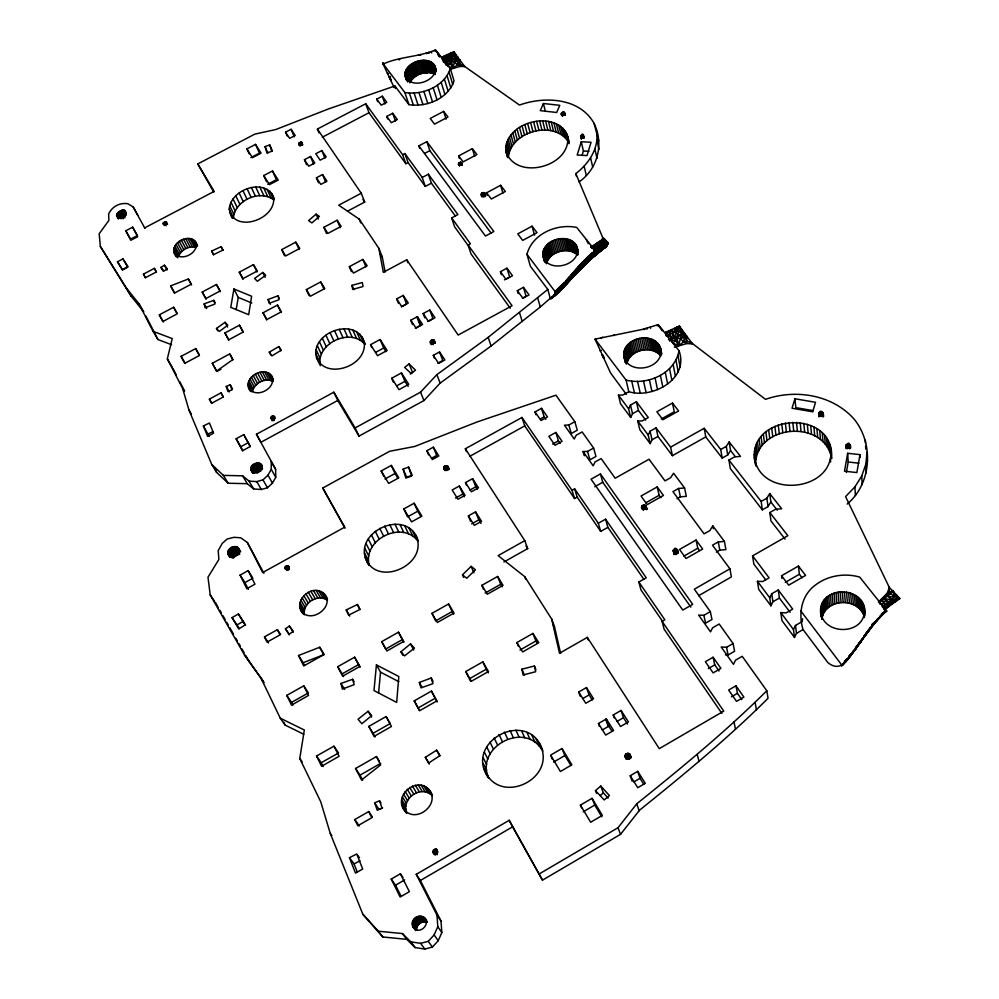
<?xml version="1.0" encoding="UTF-8"?>
<svg xmlns="http://www.w3.org/2000/svg" width="999" height="999" viewBox="0 0 999 999"><rect width="100%" height="100%" fill="white"/><g stroke="black" fill="none" stroke-linecap="round" stroke-linejoin="round"><path stroke-width="1.5" d="M550.287 298.301L549.987 297.902C557.417 297.227 563.936 284.915 568.931 278.871L568.931 277.272L580.494 264.248L595.254 250.737L576.71 227.435C556.93 223.364 532.392 233.641 526.948 254.308L530.369 266.209L547.814 289.435L550.287 298.301L540.272 306.968L491.083 346.004L440.147 383.104L423.951 400.549L359.003 436.113L337.774 400.462L333.841 392.195L256.456 434.24L275.637 469.368L275.749 477.26L272.465 483.091L267.482 487.749L261.326 489.485L253.634 488.948L247.277 483.691L242.632 475.824L223.401 475.387L211.738 464.473L188.948 409.99L182.617 388.399L167.333 358.916L172.24 338.574L153.097 331.343L138.824 303.571L126.286 287.974L100.35 246.453L99.176 233.741L108.866 220.429L108.641 214.036C111.925 206.581 119.805 202.41 127.81 203.721L133.129 206.855L137.812 215.297M424.612 918.231C430.944 925.274 417.957 935.613 413.111 927.022C408.266 917.844 424.25 911.051 427.085 921.765M422.527 916.657L426.673 922.564C421.765 920.279 415.946 925.099 416.571 930.294L412.337 924.45M402.26 805.431L406.393 811.975C401.623 797.776 421.953 784.59 432.405 795.891C423.738 770.366 388.174 795.241 406.68 813.236M604.12 238.586L605.294 241.383L604.12 238.586L604.083 242.62L605.993 244.53L608.279 243.082L604.12 238.586L590.796 247.203M488.424 777.909C462.624 741.008 529.97 707.28 542.832 751.061M488.723 778.109C474.75 747.801 523.551 720.941 541.545 749.175M623.726 354.982C623.526 335.652 658.154 330.781 661.076 350.811C661.563 370.354 626.361 375.274 623.726 354.982L625.449 362.337M552.035 298.002L588.636 260.664L594.667 252.797L593.943 250.012L606.356 241.184L605.993 244.53L594.318 252.372L558.229 291.77L567.195 281.718L580.494 264.248M579.333 270.192L592.807 256.506L608.279 243.082L599.412 248.901L598.426 252.51L586.6 262.849L562.949 287.774L551.835 298.177M864.647 615.584C869.305 583.541 813.286 584.44 821.29 616.858M567.407 135.377C572.939 166.733 514.622 182.005 505.831 150.612C504.707 118.968 564.56 107.38 568.98 141.995M552.609 297.427L568.931 277.272M589.31 255.469L569.53 280.781L553.983 296.291L566.77 283.878L595.254 250.737L577.922 267.869L563.299 285.814L554.095 295.404M542.744 254.383C543.194 237.188 574.862 231.606 577.684 250.037C577.472 267.407 545.304 273.039 542.744 254.383L544.817 261.875M554.445 294.58C558.691 287.025 569.105 283.803 572.19 274.812L572.252 273.689M418.369 541.308C407.842 504.632 346.903 534.215 369.168 565.072C362.575 539.46 402.16 519.842 418.057 541.233M563.386 283.316L561.288 285.452L561.001 288.424L553.246 296.753M253.034 473.414C242.882 461.138 271.74 459.503 258.941 471.778M566.62 133.292L568.818 142.557C554.557 119.268 510.889 130.919 508.266 157.517L505.706 148.376M250.662 391.421C239.635 378.146 267.183 362.699 273.014 378.596M673.089 550.849C682.679 560.377 674.063 538.823 673.701 553.546M755.494 464.685C742.432 413.673 835.551 406.331 831.568 458.628M831.593 458.441C825.099 419.53 757.754 423.701 755.519 462.849L754.295 454.258M320.292 365.734C315.796 343.369 350.387 327.222 364.997 344.368M315.734 353.621C315.11 329.445 359.39 317.17 364.36 344.018C365.497 368.569 320.204 380.994 315.734 353.621L319.717 361.975M625.174 755.531C624.55 759.053 630.531 759.215 630.406 755.768C630.044 751.048 622.027 754.47 626.136 758.341M378.571 693.181L380.532 672.165L376.423 664.909L373.988 690.571L396.678 702.409L398.813 676.51L376.423 664.909M847.164 504.07C871.89 483.566 874.025 443.081 853.845 418.806C832.117 394.593 795.391 388.811 765.484 399.338L690.321 341.908M866.245 472.927L865.833 464.223L867.045 452.16M841.483 666.046C858.428 649.313 868.243 626.261 886.762 611.026L859.677 577.072C844.692 572.839 827.721 575.486 815.321 585.114C801.435 595.242 798.139 613.736 803.046 629.557L827.809 662.512C845.092 677.097 853.82 646.078 863.81 637.499L864.06 635.826M818.568 413.511C828.096 422.602 819.592 401.948 818.768 416.77M304.42 614.847C302.285 603.121 317.832 593.319 327.472 600.324L323.127 592.819C310.764 583.603 291.571 602.26 303.371 614.11M404.895 73.914C406.293 60.202 433.017 53.734 435.701 69.381C434.49 83.229 407.367 89.735 404.895 73.914L407.604 82.03M229.246 209.128C233.704 233.042 273.489 220.592 273.714 199.775C259.54 189.373 235.252 200.275 233.441 217.707L229.246 209.128C230.482 188.711 266.983 176.648 274.375 199.038M432.754 852.135C438.299 841.545 439.785 861.013 432.754 852.135L434.353 854.657M820.828 612.275C823.501 634.889 861.975 635.489 864.472 612.512M866.932 631.955L863.985 637.524M227.872 552.634C227.747 546.503 239.061 543.668 239.398 550.886C239.548 557.03 228.172 559.877 227.872 552.634L230.307 556.418M561.288 285.452L556.106 290.534L556.455 292.732L574.413 275.412L587.2 260.264L605.993 244.53L595.504 244.118L595.329 245.217L598.488 242.12L604.083 242.62L601.835 239.96L592.956 246.216M591.258 253.746L566.77 283.878L550.973 298.651M716.358 552.072L719.804 550.112L725.898 549.637L724.412 541.433L718.269 541.92L712.487 545.217L729.919 568.831L694.33 589.198L710.326 611.613L703.883 615.322L698.638 615.072L710.514 631.868L712.599 627.797L719.18 624.013L733.104 643.531L726.56 647.302L721.216 647.015L733.453 664.347L735.551 660.164L742.22 656.306L766.807 690.771C726.036 731.318 681.505 767.844 636.725 803.82L639.148 810.726L620.529 834.34L542.482 880.144L509.228 820.291L416.233 874.337L420.367 880.494L441.021 921.053L441.833 932.529L438.224 940.721L432.38 947.077L424.812 949.05L415.134 947.576L406.755 939.347L382.804 936.975L362.849 914.247L330.269 833.428L320.791 801.91L299.762 758.516L304.333 730.019L280.282 718.194L260.851 677.846L244.48 654.932L210.215 594.954L207.992 577.197L218.881 559.477L218.207 550.624L222.215 543.444L227.198 538.998L233.941 537.312L240.734 537.799L247.39 542.519L263.911 573.276M863.473 605.094L864.098 615.884C857.492 596.865 824.45 598.513 821.877 619.255L820.816 608.553M236.176 309.628L238.249 297.415L233.928 288.998L251.636 296.228L248.689 314.71L230.757 307.367L233.928 288.998M443.831 467.832C443.893 465.247 448.801 464.935 448.264 467.844C447.04 472.602 440.909 465.222 444.955 470.554M802.609 618.706L802.11 621.615L795.504 625.449L793.481 629.557L794.505 637.449L796.49 633.354L795.504 625.449M859.964 454.62L856.88 472.577L844.505 471.191L847.664 453.284L859.964 454.62L860.114 457.53M481.256 194.343C481.368 192.345 485.414 191.845 485.139 194.181C483.966 198.027 478.771 192.07 482.042 196.915M754.407 457.342C760.052 499.05 834.202 492.082 830.918 449.712M846.378 472.415L848.213 462.013L847.664 453.284M430.382 341.77C430.482 339.46 435.002 339.023 434.553 341.683C433.241 346.091 427.51 339.111 431.468 344.618M284.99 567.345L285.027 568.881L287.125 569.73L288.674 568.856L289.111 566.57L287.038 565.709L285.452 566.608L284.99 567.345L286.501 569.867M450.337 69.443L453.084 68.382L455.332 57.867L451.61 52.722L442.095 56.893L442.557 59.665L455.694 54.408L464.672 66.471L519.505 105.057C544.443 96.029 579.707 97.677 594.068 123.352C604.033 143.744 597.914 168.993 579.033 181.893M176.249 256.543C165.584 244.343 191.92 229.945 197.028 244.68M116.571 215.06C129.845 198.551 127.31 227.397 116.571 215.06L118.619 218.656M270.804 418.032L272.078 416.171L274.812 416.62L274.388 418.631L272.889 419.418L270.804 418.032L272.252 420.741M576.435 176.249L575.811 173.626C588.661 163.824 599.163 148.314 596.665 131.493M444.031 62.537L455.332 57.867L458.029 57.592L457.355 64.898L453.084 68.382L445.579 64.71M630.694 417.432L628.608 408.791L630.481 405.057L636.4 401.76L638.411 410.427L632.542 413.698L630.694 417.432L620.579 403.846L618.443 395.179L622.864 395.03L628.821 391.72C652.822 398.988 689.285 378.896 679.033 350.724L658.216 324.65L642.357 329.42L595.067 339.136L610.564 372.977L626.336 394.355M595.067 339.136L626.086 380.119C647.389 385.527 674.824 373.826 679.033 350.724M458.354 59.266L457.604 56.931L453.459 55.432L450.374 63.649L447.839 65.647L444.742 55.794L442.557 59.665M570.928 278.821L599.175 250.649L607.542 244.256L595.804 254.733L607.092 245.417L607.542 244.256L606.356 241.184L607.954 243.669C595.654 249.725 586.326 266.009 574.85 270.679M884.402 609.727L899.824 598.476L889.247 587.287L845.566 496.603L854.907 486.913L861.75 475.961L865.833 464.223M602.122 240.697L602.822 237.837L575.811 173.626M592.819 252.36L558.229 291.77M658.428 344.006L660.876 355.894C651.535 344.742 630.057 349.55 626.71 363.811L623.95 352.023M672.639 342.957L675.699 340.671L677.734 335.789L676.498 332.093L676.748 327.272L679.158 330.756L684.377 332.929L679.37 326.036L668.706 330.981L672.639 342.957L678.446 345.729L681.73 334.078L684.377 332.929L692.469 343.881L686.738 343.544L674.412 347.277M163.187 223.152L163.162 224.263L164.847 224.787L166.171 224.076L166.621 222.415L164.935 221.89L163.187 223.152L164.498 225.574M668.481 339.71L681.73 334.078L684.852 333.666L683.678 341.858L678.446 345.729L674.1 337.287L671.852 329.608L669.692 331.668L668.706 330.981L665.584 332.28L666.321 335.776L681.78 329.533L683.366 333.266M677.734 335.789L679.158 330.756L681.73 334.078L677.16 337.799L674.1 337.287L669.792 340.984M574.537 242.894L577.584 255.007C568.081 246.353 549.949 251.336 546.353 263.711L543.044 251.698M641.72 506.593C640.746 509.502 645.841 510.064 646.253 507.317C646.465 503.221 638.811 505.644 642.407 509.34M268.756 373.176L273.039 381.418C265.272 377.485 254.62 382.792 252.672 391.183L248.252 383.004M582.042 155.444L583.404 151.024L581.281 141.758L591.058 142.258L587 155.582L577.172 155.045L581.281 141.758M794.929 398.776L792.02 408.241L812.686 411.8L815.534 402.285L794.929 398.776L795.828 407.642L813.373 410.664M553.334 296.603L587.012 262.15L606.393 246.366L595.804 254.733L606.393 246.366L607.092 245.417L606.356 241.184M592.519 247.477L593.131 245.692L598.863 246.204L604.695 245.367L603.159 247.003L607.954 243.669L605.794 244.83M394.28 87.75L383.092 64.111C398.638 56.643 418.881 57.055 435.477 49.95L450.337 68.631L454.033 80.857C448.039 98.726 426.598 107.455 408.928 104.62L394.905 85.976L328.534 108.916L275.799 129.533L254.832 134.128L197.802 163.911L213.736 192.133M845.903 445.304C853.633 456.543 848.963 433.366 845.953 448.551M383.504 62.925L382.692 63.174L404.857 92.545C422.664 95.33 444.23 86.601 450.337 68.631M848.838 657.342L857.492 646.353M671.852 329.608L668.406 337.487M191.87 239.011L196.316 247.477C189.398 245.392 181.131 249.513 178.609 256.281L174.051 247.864M859.864 642.345L856.705 647.277L860.651 642.27M566.745 279.67L562.762 286.925L558.953 290.622L588.723 260.04L607.092 245.417L603.184 247.627L597.914 252.972L606.106 246.566L600.874 250.487L603.334 248.489M362.849 914.247L378.296 931.205L402.422 933.578L410.851 941.857L420.616 943.318L428.246 941.333L434.14 934.939L437.787 926.685L436.988 915.134L416.233 874.337M543.419 103.521L540.259 110.639L556.668 112.487L559.79 105.32L543.419 103.521L545.392 111.463M600.973 241.933L602.822 237.837L605.344 241.583M674.1 337.287L676.498 332.093L675.224 327.959L671.266 338.524L669.655 340.534M595.441 340.122L596.028 338.861M898.201 597.477L896.802 595.329L882.467 606.768L886.088 608.329L892.869 602.26L899.824 598.476L894.068 601.523M298.901 143.419C297.939 145.692 301.948 145.529 302.372 143.731C302.572 140.434 295.941 143.481 299.962 145.929M650.174 443.606L652.035 439.785L657.966 436.463L656.068 427.872L650.087 431.206L648.214 435.027L650.174 443.606L639.785 429.645L637.762 421.041L642.257 420.904L648.289 417.545L636.4 401.76M450.374 63.649L446.865 62.8L448.826 60.527L451.498 61.064L454.308 61.901L457.355 64.898L460.077 64.111L464.672 66.471L460.027 66.446L453.084 68.382L448.826 60.527L447.427 54.645L443.494 61.95M568.344 278.009L564.747 284.64M866.17 633.154L863.885 636.763L869.929 627.659M666.321 335.776L668.706 330.981M459.802 59.99L457.355 64.898L460.027 66.446L459.802 59.99L454.308 61.901L458.029 57.592M580.569 135.951C587.549 144.505 581.618 125.774 581.256 138.986M770.916 605.769L772.914 601.785L779.382 598.051L778.271 589.997L771.752 593.743L769.73 597.752L770.916 605.769L758.703 589.373L757.442 581.293L762.712 581.518L769.118 577.847L752.559 555.881L787.849 535.689L769.817 512.549L775.549 509.278L781.705 508.778L769.73 493.543L766.87 498.176L761.163 501.423L762.349 509.84L768.019 506.618L770.853 501.998L769.73 493.543M435.352 74.45C426.573 69.942 414.285 74.026 409.79 82.78L405.744 70.592M575.611 269.805L594.318 252.372L595.067 251.186L591.158 245.592L590.746 246.266L592.357 248.464M567.619 282.505L565.983 283.966L591.608 258.142L584.065 265.359L589.235 260.489M882.467 606.768L889.235 605.644L886.088 607.38M843.231 664.098L842.744 664.822L855.756 648.826M390.097 79.133L390.646 78.109L389.423 77.747M853.096 651.885L854.095 650.074L852.534 651.648M390.771 80.557L391.333 79.558L390.472 79.932M686.775 336.301L683.678 341.858L686.738 343.544L686.775 336.301L680.319 338.599L677.16 337.799L678.446 345.729M242.632 475.824L249.013 481.093L256.755 481.618L262.962 479.87L267.982 475.174L271.291 469.33L271.191 461.413L275.637 469.368M557.792 288.961L554.932 293.032M239.81 554.108L235.489 555.531L233.279 558.154L228.396 550.586M448.826 60.527L451.173 56.518L451.61 52.722L453.858 51.698L457.405 58.017M583.653 265.834L594.767 251.76M594.455 251.998C584.34 256.768 580.394 269.605 572.19 274.812L574.25 271.366M603.446 358.142L604.133 357.018L603.134 357.455M863.81 637.499L875.186 622.564M578.121 269.655L584.09 260.452M554.845 293.406L558.816 290.234L568.931 278.871L571.79 274.213M555.057 292.682L556.106 290.534M724.412 541.433L712.824 525.886L709.864 530.594L704.108 533.866L672.951 491.633L678.596 488.449L684.577 487.974L686.313 496.366L680.381 496.828L677.022 498.726M863.198 637.849L855.419 647.864M864.822 636.351L871.066 627.322M867.219 632.904L871.041 626.76M458.716 163.299C457.342 165.509 461.426 165.984 462.1 164.123C462.937 160.752 455.694 162.887 459.528 165.871M574.55 274.25L552.897 297.14M727.709 454.97L730.556 450.561L729.17 441.945L726.298 446.366L720.729 449.5L722.177 458.079L727.709 454.97L726.298 446.366M849.887 655.706L851.198 653.683L848.763 656.43L852.097 653.533M880.606 616.52L883.978 612.062M585.039 259.49L577.922 267.869L579.795 265.01M572.19 274.812L578.608 267.732L567.894 281.256L556.168 291.758L561.363 286.426M855.619 649.213L856.855 647.352M592.619 253.709L579.158 270.392M578.821 268.756L574.612 273.389M580.119 269.293L592.619 255.906L590.484 256.556L584.003 265.334L579.582 269.181M584.54 264.086L589.822 256.731L595.317 253.671L599.412 248.901L593.943 250.012L596.977 250.849L601.685 247.203L595.504 244.118M877.609 619.805L871.677 626.348L874.125 623.838M861.5 640.097L863.086 637.874M445.104 63.349L450.324 53.297L451.923 59.278M551.173 298.601L567.02 283.129L556.855 293.594L562.949 287.774L578.646 270.617M882.167 614.959L872.002 625.374L883.428 613.698M558.591 292.02L562.724 287.075M560.189 286.601L558.216 288.599M872.726 625.574L871.253 627.484M582.28 265.372L586.588 260.289M604.894 246.928L601.373 249.887M855.718 647.939L857.342 645.804M866.945 633.154L869.392 629.932M882.142 614.173L871.677 626.348M863.323 638.448L860.489 642.17L861.163 641.57M851.423 654.37L855.094 649.575M550.774 298.589L552.672 296.116M592.357 252.797L579.195 268.843L582.979 262.537L589.285 255.931L588.024 256.631M579.27 267.22L565.434 284.303L554.158 295.217M845.129 661.987L842.744 664.822L851.385 654.457M847.826 658.853L845.466 661.912L849.05 657.317M578.608 267.732L566.608 283.279L553.446 296.428M847.04 658.791L842.394 664.66L848.713 657.941M580.119 266.533L587.212 257.417M539.31 873.888L618.019 827.734L636.725 803.82M561.625 112.987C559.964 115.085 564.06 115.921 564.885 114.098C565.946 110.589 558.291 112.662 562.35 116.021M575.162 271.241L595.067 251.186L582.542 264.423L584.278 261.301L591.158 254.37L589.872 254.932M583.329 264.772L590.484 256.556M582.367 262.912L580.631 265.172M568.931 278.871L576.161 270.866L572.864 274.638M580.481 264.822L585.052 259.84M577.747 271.815L575.262 274.463M894.854 595.441L893.456 591.408L879.008 601.585L883.478 598.601L892.107 603.758L888.498 605.544L897.152 600.324L896.802 595.329L897.427 597.402M556.368 292.257L558.853 289.498M878.383 602.122L887.537 592.857L892.669 590.896L879.008 601.585M871.89 625.824L875.049 622.789M570.666 278.409L553.896 295.716M603.633 248.127L606.58 246.066L599.175 250.649L587.512 262.225M684.852 333.666L680.319 338.599L683.678 341.858L686.925 340.959L692.469 343.881M876.31 621.266L877.447 620.029L871.965 624.3M872.002 625.374L879.969 617.232M398.938 59.965L399.987 58.829M878.533 618.768L879.719 617.494L877.272 619.417M584.103 261.089L587.212 257.779L586.051 258.516M841.77 665.609L842.769 664.535M359.003 436.113L355.132 427.922L420.554 392.157L436.863 374.637L488.186 337.35L547.814 289.435M550.886 298.664L552.984 296.441M558.603 290.996L554.832 294.905L564.06 286.438L561.326 288.711M876.835 619.492L881.692 615.247L880.294 615.571M582.292 267.07L585.302 264.073M442.095 56.893L445.641 56.444L447.427 54.645M594.467 256.069L600.998 250.374L598.189 252.685M586.001 263.561L595.317 253.671L584.003 265.334L580.332 267.932M598.975 251.436L590.933 259.078L601.261 250.037M639.148 810.726L639.06 810.576C683.466 774.849 727.634 738.573 768.044 698.289L766.807 690.771M586.6 262.849L594.817 254.945L590.047 259.815M558.528 291.92L570.329 279.258L558.816 290.234M883.478 598.601L893.243 591.321L886.937 594.492L881.493 599.537L886.937 596.003L894.142 597.177L897.152 600.324L883.478 598.601L880.219 600.899L882.479 598.938M884.44 609.577L886.188 607.879L884.889 608.304M462.487 574.812L471.153 566.371L475.424 569.805L466.758 578.284L462.487 574.812L463.611 577.397M555.694 294.693L567.245 282.667L555.082 294.905M844.442 661.263L846.178 659.615M254.27 463.886L258.816 471.815L257.068 473.239L252.497 465.309M586.638 259.703L589.822 256.731M591.383 247.327L593.131 245.692L599.05 248.976M605.282 245.692L603.184 247.627L604.919 246.691M885.014 612.262L886.762 611.026L884.527 610.963M554.27 295.042L558.978 291.171L553.771 295.941M593.169 256.98L595.916 254.608L593.344 256.868M555.019 291.958L555.694 290.884M557.03 292.607L564.373 285.764L556.106 293.793M557.38 292.807L560.139 290.347M561.001 289.148L561.675 288.549M600.212 795.604L603.346 792.831L600.749 786.001L595.466 790.646L596.528 793.368M592.494 254.708L596.977 250.849L594.318 252.372M316.109 214.136L308.579 220.604L311.9 222.914L319.405 216.421L316.109 214.136L318.231 219.118M886.088 608.329L889.235 605.644M556.455 292.732L560.427 289.473M554.183 296.029L554.707 295.592L553.084 296.865M553.571 296.328L555.931 294.455M400.986 651.723L410.539 643.893L414.423 648.076L404.583 655.881L400.986 651.723L402.947 655.394M884.302 609.415L886.188 607.879M368.107 711.251L358.029 719.28L361.875 723.726L371.703 715.609L368.107 711.251L371.64 717.095M409.103 363.923L404.62 367.42L411.101 373.476L415.509 370.179L409.103 363.923L412.537 372.377L410.314 374.126M600.874 250.487L606.393 246.366M581.493 263.187L582.829 261.75M262.749 272.452L254.583 278.471L257.33 281.268L265.722 275.262L262.749 272.452L265.11 277.31M881.493 599.537L893.243 591.321M878.708 602.11L880.731 600.624L888.099 601.81L895.628 601.41L886.937 596.003M881.368 614.035L885.938 610.826M216.471 328.459L225.037 322.29L227.772 325.212L219.405 331.418L216.471 328.459L217.757 330.819M591.87 254.62L599.175 250.649M285.427 628.833L289.385 626.048L293.269 631.368L289.26 634.19L285.427 628.833L289.31 634.927M160.989 267.395L164.36 265.222L167.32 268.856L163.911 271.066L160.989 267.395L162.999 270.979M596.503 250.737L599.412 248.901M425.324 757.329L436.65 750.174L439.985 755.581L428.833 762.949L425.324 757.329L429.22 764.148M892.669 590.896L886.937 594.492L886.937 595.541L890.821 593.206L894.142 597.177L893.456 591.408M553.671 296.166L554.408 295.704M600.874 338.261L602.684 337.138M580.419 805.119L592.045 798.313L602.347 815.359L590.659 822.252L580.419 805.119L581.53 807.804M583.204 811.825L594.73 805.057L592.045 798.313M269.33 352.123L278.846 346.566L281.281 350.212L271.903 355.906L269.33 352.123L270.754 354.895M630.232 775.724L637.724 771.353L645.267 783.316L637.749 787.712L630.232 775.724L632.13 781.255M633.841 781.917L640.022 778.308L637.724 771.353M562.012 748.513L550.624 755.132L560.414 771.515L571.865 764.809L562.012 748.513L564.872 755.519L570.904 765.496M553.583 762.087L564.872 755.519M735.963 685.801L728.658 690.047L736.55 701.385L743.893 697.115L735.963 685.801L737.437 693.318L741.807 699.575M402.947 877.459L400.399 873.775L391.233 879.095L395.567 885.201L404.645 879.919M731.405 696.827L737.437 693.318M420.367 880.494L512.574 826.847L509.228 820.291M725.436 654.869L728.084 655.007L734.577 651.261L733.104 643.531M602.21 729.994L608.816 726.173L606.318 718.968L598.451 723.513L599.475 726.385M616.945 721.465L623.438 717.707L621.066 710.439L613.211 714.984L614.185 717.869M708.341 668.581L714.747 664.872L713.099 657.242L705.356 661.713L713.111 672.889L720.891 668.368L713.099 657.242M796.49 633.354L803.046 629.557M368.731 811.55L371.815 817.706L357.842 825.748L354.782 819.567L368.731 811.55L372.39 816.957M578.721 692.02L586.488 687.562L593.568 698.776L585.764 703.271L578.721 692.02L580.332 696.415M781.58 575.749L798.426 566.071L805.606 575.412L788.723 585.139L781.58 575.749L781.942 578.458M582.692 698.601L589.11 694.904L586.488 687.562M785.226 582.405L799.375 574.263L798.426 566.071M379.27 761.088L376.436 756.568L355.582 768.481L360.002 775.174L380.681 763.348M698.688 595.654L731.38 576.923L729.919 568.831M721.84 713.373L664.098 629.145L662.1 621.39L664.859 619.805L638.836 582.017L646.241 577.809L605.556 519.193L598.339 523.251L600.711 531.381L607.879 527.347L605.556 519.193M386.113 716.545L391.446 726.473L374.076 736.388L368.818 726.398L386.113 716.545L390.222 723.538L373.077 733.328L375.037 737.062M662.1 621.39L723.751 711.101L659.278 748.651L587.325 637.374L559.515 653.246L551.685 619.105L524.7 576.623L498.126 555.619L524.775 540.646L465.347 448.751L521.965 417.457L572.015 490.297L574.55 498.538L577.135 497.077L574.625 488.836L572.015 490.297M238.424 613.96L245.042 625.037L238.749 628.945L232.018 617.607L238.424 613.96L245.567 624.962M232.018 617.607L237.013 624.912L243.369 621.291M696.078 540.047L679.52 549.462L686.038 558.503L702.659 549.038L696.078 540.047L697.764 548.226L699.4 550.461M414.235 700.848L431.418 691.096L436.875 700.923L419.592 710.739L414.235 700.848L419.455 710.426M465.784 671.528L482.842 661.85L488.511 671.503L471.366 681.256L465.784 671.528L468.681 677.622M516.895 642.544L532.929 633.428L538.823 642.719L522.639 651.947L516.895 642.544L518.444 646.303M683.865 556.143L697.764 548.226M519.98 650.049L535.889 640.996L532.929 633.428M418.119 707.954L435.177 698.264L431.418 691.096M482.842 661.85L486.201 669.218L469.268 678.845L470.654 681.256M381.705 641.645L398.464 632.192L403.683 641.458L386.875 650.961L381.705 641.645L385.739 649.013L402.372 639.61L398.464 632.192M431.98 613.336L448.626 603.945L454.033 613.061L437.337 622.489L431.98 613.336L435.626 620.879L452.135 611.55L448.626 603.945M481.88 585.327L497.602 576.473L503.034 585.364L487.325 594.218L481.88 585.327L483.516 589.198M657.205 486.925L641.046 496.028L647.215 504.607L663.448 495.454L657.205 486.925L659.14 495.279L660.913 497.714M485.139 593.056L500.736 584.265L497.602 576.473M645.766 502.822L659.14 495.279M762.349 509.84L730.331 468.593L728.933 460.052L734.527 456.893L740.521 456.393L729.17 441.945M316.533 755.993L321.216 762.724L338.511 752.996L333.966 746.191L316.533 755.993L321.591 766.283L339.098 756.293L333.966 746.191M704.195 428.284L705.756 436.925L672.414 455.681L670.604 447.14L704.195 428.284L720.729 449.5M503.883 562L527.684 548.613L524.775 540.646M286.763 695.379L303.771 685.826L308.416 692.894L291.533 702.384L286.763 695.379L291.546 705.119L308.529 695.429L303.771 685.826M354.608 657.192L359.578 666.633L342.632 676.173L337.724 666.683L354.608 657.192L360.264 667.132M343.494 676.573L342.095 673.875L358.853 664.447M661.338 418.993L674.25 411.775L672.489 403.072L656.867 411.775L662.911 419.73L678.621 410.964L672.489 403.072M600.436 473.938L591.046 479.195L682.767 610.064L692.707 604.358L600.436 473.938L602.747 482.267L690.871 607.142M594.767 486.75L602.747 482.267M468.369 515.871L475.574 511.85L481.543 521.328L474.325 525.362L468.369 515.871L470.541 521.203M584.278 455.731L583.066 451.536L587.537 451.423L593.618 448.039L582.142 431.93L576.186 435.252L574.238 439.048L564.423 425.162L568.831 425.025L574.825 421.69L555.931 395.192L477.135 421.953L414.747 446.453L389.66 451.273L322.764 488.049L345.03 528.234M277.41 629.67L280.02 634.877L267.083 642.107L264.485 636.875L277.41 629.67L280.557 634.527M471.64 523.863L478.783 519.88L475.574 511.85M459.278 486.051L452.172 489.997L457.967 499.25L465.109 495.279L459.278 486.051L464.223 496.79M465.509 482.592L472.602 478.658L478.484 487.837L471.366 491.795L465.509 482.592L466.583 485.302M555.856 432.442L548.851 436.338L555.044 445.267L562.087 441.358L555.856 432.442L558.441 440.871L560.202 443.419M455.507 498.089L462.562 494.155M469.917 490.072L475.786 486.813L472.602 478.658M552.634 444.105L558.441 440.871M535.039 411.9L541.495 408.341L547.514 416.933L541.033 420.517L535.039 411.9L535.939 414.735M248.152 570.641L254.957 584.203L246.84 588.698L240.085 575.099L248.152 570.641L252.148 576.91M469.88 456.256L524.75 425.899L521.965 417.457M240.085 575.099L244.942 582.592L252.947 578.159M540.297 418.968L544.143 416.833L541.495 408.341M426.823 450.774L433.316 447.19L438.836 455.956L432.317 459.552L426.823 450.774L428.546 454.87M431.556 458.254L436.713 455.407L433.316 447.19M403.858 508.891L414.135 503.246L421.903 516.158L411.563 521.878L403.858 508.891L407.53 516.845L417.732 511.226L414.135 503.246M396.516 385.951L404.932 381.343L401.436 372.927L391.758 378.221L393.531 382.417M381.218 470.929L391.308 465.409L398.788 477.834L388.636 483.404L381.218 470.929L383.728 476.298M384.99 478.983L395.005 473.501L391.308 465.409M370.567 344.68L380.095 339.498L387.125 350.474L377.547 355.694L370.567 344.68L371.778 347.502M375.562 352.41L383.666 347.989L380.095 339.498M248.301 442.644L243.756 434.627L236.139 438.761L240.747 446.753L248.301 442.644L250.437 446.615M522.44 298.164L526.086 296.179L523.451 287.337L517.332 290.659L518.231 293.606M337.774 400.462L260.939 442.27L256.456 434.24M433.316 355.344L439.56 351.948L444.892 359.952L438.623 363.374L433.316 355.344L434.403 358.191M437.824 363.199L442.782 360.489L439.56 351.948M410.801 320.229L417.395 316.658L422.589 324.45L415.971 328.034L410.801 320.229L412.475 324.525M423.164 313.536L429.745 309.977L434.99 317.719L428.384 321.303L423.164 313.536L424.8 317.844M500.437 271.703L506.943 268.182L512.487 275.712L505.956 279.258L500.437 271.703L501.348 274.663M415.359 328.159L420.704 325.262L417.395 316.658M427.734 321.453L432.967 318.619L429.745 309.977M504.47 279.857L509.64 277.06L506.943 268.182M221.016 392.844L223.239 397.003L211.588 403.296L209.39 399.125L221.016 392.844L223.326 396.903M396.69 298.926L403.209 295.404L408.279 303.009L401.735 306.543L396.69 298.926L398.389 303.234M532.067 226.161L517.757 233.878L522.702 240.397L537.025 232.655L532.067 226.161L534.565 235.19M401.386 306.855L406.568 304.058L403.209 295.404M220.891 369.305L216.883 371.466L212.287 363.274L229.745 353.908L232.942 359.79M510.227 308.179L471.004 253.896L468.094 245.017L470.417 243.768L451.66 217.944L457.904 214.598L428.359 174.213L422.24 177.46L425.324 186.413L431.393 183.179L428.359 174.213M117.482 261.775L122.902 258.866L127.922 266.521L122.59 269.605L117.482 261.775L122.377 270.08L127.76 267.183L122.902 258.866M224.937 332.979L239.435 325.199L243.319 331.968L228.746 339.797L224.937 332.979L228.759 340.085M486.6 192.807L500.599 185.315L505.357 191.483L491.308 199.013L486.6 192.807L487.387 195.379M349.363 266.646L362.874 259.415L367.145 265.771L353.521 273.064L349.363 266.646L351.448 271.578M468.094 245.017L512.075 305.706L458.166 335.052L406.73 259.765L383.329 272.327L378.871 248.351L359.253 219.143L338.698 205.195L361.263 193.232L317.42 129.046L365.709 103.746L402.672 154.745L405.831 163.711L408.029 162.537L404.895 153.571L402.672 154.745M306.356 289.598L320.716 281.93L324.812 288.536L310.402 296.241L306.356 289.598L309.153 295.679M263.037 312.774L277.472 305.07L281.431 311.775L266.92 319.53L263.037 312.774L266.646 319.98M347.565 211.164L364.71 202.048L361.263 193.232M239.31 272.165L253.459 264.635L257.267 271.016L243.094 278.571L239.31 272.165L242.969 279.42M281.73 249.625L295.779 242.145L299.75 248.426L285.664 255.931L281.73 249.625L284.578 255.756M323.876 227.297L337.175 220.242L341.121 226.373L327.859 233.429L323.876 227.297L326.523 233.504M458.641 155.931L472.365 148.639L476.91 154.545L463.149 161.863L458.641 155.931L459.453 158.516M418.868 145.866L426.835 141.646L493.843 231.518L485.464 236.026L418.868 145.866L419.742 148.439M424.563 153.459L429.845 150.662L426.835 141.646M173.651 307.242L177.135 313.861L162.837 321.528L159.328 314.835L173.651 307.242L176.998 313.162M202.235 292.045L216.458 284.503L220.092 291.009L205.831 298.576L202.235 292.045L206.094 299.213M195.704 348.601L199.425 355.482L184.765 363.349L181.094 356.343L195.704 348.601L199.038 354.47M316.421 177.785L322.54 174.563L326.948 181.156L320.816 184.403L316.421 177.785L318.519 182.792M443.631 111.389L430.232 118.469L434.528 124.126L448.002 117.008L443.631 111.389L446.103 119.206M154.37 268.356L156.306 271.978L145.367 277.747L143.456 274.113L154.37 268.356L156.381 271.94M125.799 230.781L132.642 227.185L137.375 235.589L130.569 239.161L125.799 230.781L130.844 240.284L137.725 236.676L132.642 227.185M376.785 99.113L382.292 96.229L386.763 102.273L381.231 105.182L376.785 99.113L377.697 101.686M144.555 227.922L214.186 191.383L197.802 163.911M322.365 137.188L368.993 112.725L405.831 163.711M304.445 159.703L310.502 156.518L314.81 162.974L308.741 166.171L304.445 159.703L306.568 164.723M321.84 150.562L315.796 153.734L320.13 160.177L326.186 156.993L321.84 150.562L324.912 158.142M386.763 116.433L392.732 113.287L397.34 119.543L391.346 122.69L386.763 116.433L387.662 119.006M285.552 132.18L291.096 129.283L295.204 135.452L289.648 138.362L285.552 132.18L287.15 135.951M267.707 184.241L276.386 179.708L272.502 170.979L263.761 175.537L266.583 181.756M250.899 157.58L259.44 153.134L255.519 144.393L246.915 148.863L249.188 153.846M349.438 857.691L356.718 853.983L362.699 869.043L355.494 873.101L349.438 857.691L354.046 863.885L357.342 872.239M354.046 863.885L360.065 860.813M420.067 74.063L422.702 72.74L427.048 73.214M222.864 250.15L213.461 254.733L211.726 251.049L221.129 246.653L222.977 250.299L221.129 246.653M203.396 425.949L209.44 423.014L213.599 433.179L207.617 436.351L203.396 425.949L209.228 436.538M208.179 433.941L212.974 431.605M593.756 251.698L594.817 251.174M357.405 604.495L359.802 609.502L348.639 615.184L346.241 609.914L357.405 604.495L360.164 609.49M382.617 807.829L379.033 809.39L374.7 802.859L379.52 800.761L380.956 802.946M230.245 384.777L231.93 389.847L227.959 391.533L226.249 386.476L230.245 384.777L232.505 388.861M457.604 56.931L451.498 61.064L453.084 68.382M883.066 613.473L883.94 613.124M600.124 350.899L601.473 350.362M298.539 655.481L319.73 647.252L324.2 654.52L303.159 662.687L298.539 655.481L303.721 665.958L323.701 654.732L319.73 647.252M170.642 285.864L188.361 279.008L191.284 284.166L174.45 293.094L170.642 285.864L174.638 292.994M602.36 355.806L603.408 355.407L601.997 355.032M269.705 144.867L271.765 151.286L266.92 153.009L265.072 146.616L269.705 144.867L272.452 151.124M277.972 295.791L279.021 299.737L269.193 303.271L268.082 299.5L277.972 295.791L279.133 298.202M403.109 469.13L408.591 467.07L412.175 475.187L406.73 477.235L403.109 469.13L405.856 478.059L411.625 476.036L408.591 467.07M431.243 678.009L432.879 683.678L421.041 687.874L419.355 682.454L431.243 678.009L433.116 681.63M389.023 76.898L390.459 76.374M213.861 300.349L214.86 304.083L205.045 307.767L204.158 303.833L213.861 300.349L215.135 302.734M352.635 679.308L354.158 684.665L342.37 689.073L340.971 683.453L352.635 679.308L354.071 681.693M597.277 243.182L604.183 239.023M892.869 602.26L895.628 601.41M563.861 285.577L564.872 285.289M352.01 285.352L362.325 282.517L363.024 286.538L352.684 289.385L352.01 285.352L353.833 289.66M534.428 665.996L535.676 671.74L523.126 674.949L521.903 669.193L534.428 665.996L535.914 669.705M665.584 332.28L668.331 331.88M601.685 247.203L592.357 247.964M251.498 470.779L254.645 472.714L259.852 471.316L255.307 463.386M879.644 603.533L880.756 603.483L885.077 609.602M892.107 603.758L879.545 603.758M211.738 464.473L216.546 472.34L228.159 483.241L247.277 483.691M794.505 637.449L781.917 620.541L780.806 612.587L786.188 612.849L792.682 609.103L778.271 589.997M583.404 151.024L588.96 151.324M641.683 349.7L644.243 349.975L641.57 338.012M848.213 462.013L858.89 463.186M462.512 66.234L464.672 66.471M645.404 328.683L647.402 328.921L647.165 328.234M656.493 325.449L658.254 325.724L662.712 330.282M418.606 54.945L420.754 55.282L420.442 54.52M433.991 50.612L435.539 50.912L438.686 53.996L439.872 56.531L437.974 54.545L439.498 56.818M671.703 339.872L675.699 340.671M427.185 52.76L429.133 53.197L428.758 52.298M387.262 73.202L388.786 73.551M153.097 331.343L157.967 339.535L171.566 344.705M238.249 297.415L251.81 302.972M604.695 245.367L598.488 242.12M681.78 329.533L676.748 327.272L677.322 328.584L679.37 326.036L680.331 328.271M280.282 718.194L285.14 725.087L303.733 734.253M174.288 252.947C180.744 262.375 199.388 253.097 195.767 242.257M889.035 606.031L880.731 600.624M380.532 672.165L398.851 681.68M444.742 55.794L445.641 56.444M403.371 808.004C413.811 825.698 442.145 804.295 428.484 789.235M323.127 592.819C337.437 605.619 309.428 626.136 300.637 609.665M595.466 790.646L604.208 799.937L609.427 795.554L600.749 786.001M603.346 792.831L608.141 798.114M590.746 246.266L592.469 248.227M882.342 606.655L884.14 608.741M249.188 388.698C256.818 399.138 277.372 387.799 271.591 375.849M100.35 246.453L131.181 296.228L143.694 311.8L138.824 303.571M730.556 450.561L735.264 456.568M770.853 501.998L777.259 510.177M378.296 931.205L382.804 936.975M728.933 460.052L761.163 501.423M705.756 436.925L722.177 458.079M785.089 539.135L770.953 520.929L769.817 512.549M799.375 574.263L802.047 577.747M800.861 611.013L841.995 665.346M526.948 254.308L555.007 291.496M656.068 427.872L670.604 447.14M638.411 410.427L645.691 420.117M657.966 436.463L672.414 455.681M765.721 579.882L753.845 564.073L752.559 555.881M779.382 598.051L790.109 612.325M402.422 933.578L406.755 939.347M618.443 395.179L628.608 408.791M637.762 421.041L648.214 435.027M757.442 581.293L769.73 597.752M780.806 612.587L793.481 629.557M684.577 487.974L673.588 473.239L670.629 477.709L665.009 480.881L649.038 459.228L615.159 478.221L601.136 458.566L595.104 461.925L593.156 465.809L583.066 451.536M330.269 833.428L331.843 835.539M410.851 941.857L415.134 947.576M429.845 150.662L491.008 232.979M523.451 287.337L529.07 294.942L522.939 298.289L517.332 290.659M420.616 943.318L424.812 949.05M431.393 183.179L455.319 215.959M365.159 557.367C376.348 589.248 430.981 563.898 415.322 534.565M357.63 855.231L359.453 857.716M662.225 330.706L658.216 324.65L658.254 325.724M404.895 153.571L422.24 177.46M408.029 162.537L425.324 186.413M468.868 246.503L454.632 226.848L451.66 217.944M412.599 925.786L415.984 930.456M413.111 927.022L415.646 930.519M412.612 921.677L416.845 927.534M412.337 923.064L416.571 928.908M413.136 920.354L417.357 926.223M428.246 941.333L432.38 947.077M413.898 919.142L418.119 925.024M244.48 654.932L263.049 681.106M414.86 918.081L419.068 923.963M299.762 758.516L302.16 761.862M439.872 56.531L435.477 49.95L435.539 50.912M486.338 773.838C502.747 803.358 552.759 779.657 541.62 748.263M415.996 917.219L420.192 923.113M417.245 916.582L421.428 922.477M418.581 916.195L422.752 922.102M421.266 916.245L425.424 922.139M434.14 934.939L438.224 940.721M419.942 916.083L424.1 921.99M423.651 917.332L426.96 922.052M354.782 819.567L359.29 825.986M544.143 416.833L545.854 419.28M714.747 664.872L719.043 671.041M260.851 677.846L264.136 682.554M607.879 527.347L643.918 579.408M210.215 594.954L214.448 601.098M437.787 926.685L441.833 932.529M574.625 488.836L598.339 523.251M577.135 497.077L600.711 531.381M662.524 621.303L640.971 589.947L638.836 582.017M524.75 425.899L574.55 498.538M362.962 199.488L364.71 202.048M436.988 915.134L441.021 921.053M379.757 253.271L382.305 257.08L385.102 272.028M264.485 636.875L268.506 642.919M227.934 553.621L230.369 557.405M228.209 554.545L229.845 557.067M525.998 545.991L527.684 548.613M228.022 551.598L232.093 557.917M229.72 548.713L234.59 556.306M228.971 549.612L233.841 557.192M621.066 710.439L628.421 721.927L620.529 726.498L613.211 714.984M475.786 486.813L477.46 489.423M623.438 717.707L627.509 724.063M401.436 372.927L408.728 384.303L399.001 389.66L391.758 378.221M383.666 347.989L386.001 351.636M404.932 381.343L408.154 386.388M231.643 547.315L236.488 554.907M230.619 547.939L235.489 555.531M255.519 144.393L261.089 153.147L252.447 157.655L246.915 148.863M272.502 170.979L278.259 180.032L269.48 184.628L263.761 175.537M233.853 546.578L238.699 554.183M232.73 546.853L237.575 554.445M552.872 624.2L554.495 626.76L560.601 653.358M236.039 546.64L239.261 551.71M234.977 546.515L238.998 552.847M535.889 640.996L537.35 643.306M405.007 810.276L406.655 812.874M237.862 547.477L240.647 551.498M237.013 546.965L240.235 552.035M606.318 718.968L613.611 730.506L605.694 735.089L598.451 723.513M478.783 519.88L481.006 523.414M589.11 694.904L592.232 699.874M608.816 726.173L612.037 731.28M640.022 778.308L643.768 784.252M432.892 851.136L435.277 854.919M401.71 802.647L405.844 809.202M289.385 626.048L293.244 632.155M401.735 799.749L405.856 806.318M433.404 850.224L435.776 854.02M435.164 849.225L437.537 853.021M402.335 796.852L406.456 803.446M434.19 849.562L437.362 854.62M436.151 849.287L437.737 851.81M403.484 794.08L407.592 800.686M405.144 791.52L409.24 798.151M368.818 726.398L373.077 733.328M407.242 789.285L411.326 795.928M340.971 683.453L344.63 689.385M500.736 584.265L502.285 586.788M299.887 607.429L303.671 613.611M409.715 787.449L413.761 794.105M299.975 602.559L304.495 610.002M337.724 666.683L342.095 673.875M299.675 605.032L304.195 612.462M300.799 600.112L305.307 607.567M412.437 786.088L416.471 792.744M223.401 475.387L228.159 483.241M594.73 805.057L601.81 816.795M188.948 409.99L191.358 413.998M395.005 473.501L397.989 478.459M417.732 511.226L420.829 516.383M285.452 566.608L287.737 570.392M415.347 785.239L419.355 791.907M302.085 597.777L306.581 605.244M418.294 784.952L422.277 791.62M287.038 565.709L289.298 569.505M286.176 566.033L288.449 569.83M303.821 595.654L308.291 603.134M333.841 392.195L355.132 427.922M305.906 593.806L310.364 601.298M182.617 388.399L183.991 390.709M287.887 565.709L289.398 568.231M452.135 611.55L453.671 614.148M126.286 287.974L131.181 296.228M421.191 785.214L425.162 791.895M167.333 358.916L172.178 367.058M237.013 624.912L239.248 628.671M423.926 786.051L427.872 792.719M308.279 592.32L312.724 599.812M310.851 591.233L315.272 598.738M426.386 787.399L430.319 794.068M313.511 590.609L317.919 598.126M249.013 481.093L253.634 488.948M430.132 791.47L431.705 794.13M486.201 669.218L488.311 672.827M316.171 590.459L320.554 597.964M318.718 590.784L323.089 598.301M181.094 356.343L185.177 363.349M209.39 399.125L211.726 403.159M321.066 591.583L325.424 599.1M256.755 481.618L261.326 489.485M159.328 314.835L163.436 321.903M251.348 467.132L254.408 472.402M324.812 594.442L327.51 598.913M251.074 468.094L254.121 473.364M250.999 469.043L253.296 473.002M251.149 469.955L252.672 472.589M143.456 274.113L145.504 277.685M251.835 466.183L255.644 472.789M262.962 479.87L267.482 487.749M253.321 464.535L257.879 472.465M256.393 463.061L260.926 470.991M215.297 602.322L218.331 607.642M219.855 610.289L221.366 612.949M222.889 615.609L225.162 619.592M226.686 622.24L228.197 624.899M229.72 627.559L233.516 634.203M235.789 638.186L237.312 640.834M238.823 643.493L240.347 646.153M241.87 648.801L244.143 652.784M245.667 655.444L249.463 662.087M117.607 212.824L121.016 218.818M259.528 463.174L262.537 468.469M117.095 213.549L119.818 218.356M258.541 462.949L262.312 469.567M116.746 214.31L118.794 217.907M116.583 215.784L118.157 218.831M257.48 462.912L261.263 469.518M119.043 211.538L123.127 218.744M267.982 475.174L272.465 483.091M118.257 212.138L121.666 218.144M260.402 463.586L261.913 466.233M121.766 210.414L125.162 216.421M120.829 210.652L124.9 217.869M346.241 609.914L349.75 616.133M119.905 211.039L123.302 217.045M402.372 639.61L403.858 642.245M125.05 210.876L126.398 213.287M124.376 210.552L126.398 214.148M123.576 210.352L126.286 215.16M122.702 210.302L125.412 215.11M322.764 488.049L344.705 527.147L262.675 572.552L247.39 542.519M512.574 826.847L542.482 880.144M226.249 386.476L229.283 391.908M271.291 469.33L275.749 477.26M164.36 265.222L167.02 269.992M435.177 698.264L437.212 701.935M436.65 750.174L439.822 755.906M212.287 363.274L216.596 371.079L232.804 359.59L229.745 353.908M248.414 386.95L250.624 391.034M173.701 249.65L176.96 255.669M176.523 255.419L177.822 257.829M173.776 251.373L176.523 256.718M188.361 279.008L191.608 284.99M133.129 206.855L144.955 228.446M174.825 246.066L179.383 254.495M204.158 303.833L206.731 308.591M248.089 385.027L251.785 391.845M249.925 378.958L254.345 387.15M164.935 221.89L166.246 224.3M164.223 222.153L166.171 225.774M175.999 244.33L180.532 252.759M163.611 222.602L164.91 225.012M248.863 380.956L253.284 389.135M251.386 377.085L255.794 385.289M272.078 416.171L274.25 420.229M271.403 416.67L273.589 420.729M166.234 222.028L167.532 224.438M177.497 242.72L182.03 251.161M270.954 417.332L272.415 420.03M165.647 221.84L166.945 224.263M181.319 240.122L185.826 248.564M225.037 322.29L227.572 327.048M253.197 375.412L257.58 383.628M273.664 415.884L275.112 418.593M272.864 415.896L274.313 418.606M179.296 241.296L183.816 249.738M243.756 434.627L250.15 446.578L242.495 450.736L236.139 438.761M255.269 374.013L259.64 382.23M419.355 682.454L421.903 687.262M183.479 239.223L187.962 247.677M257.542 372.927L261.9 381.143M185.689 238.649L190.172 247.115M240.747 446.753L242.857 450.736M187.887 238.424L192.357 246.878M216.458 284.503L220.242 291.696M262.337 371.853L266.658 380.082M189.972 238.549L194.43 247.003M259.927 372.19L264.273 380.419M264.66 371.903L268.968 380.132M239.435 325.199L243.182 332.342M194.817 240.909L197.565 246.241M193.506 239.81L196.678 245.854M266.833 372.352L271.129 380.594M410.539 643.893L413.736 650.049M270.367 374.363L273.214 379.857M366.895 561.538L368.893 565.384M364.423 552.847L368.431 560.576M172.864 368.394L176.336 375.075M179.808 381.768L184.653 391.133M360.002 775.174L362.637 780.269M211.726 251.049L213.599 254.683M364.722 548.164L368.718 555.919M355.582 768.481L361.526 779.982L380.669 764.922L376.436 756.568M366.021 543.493L370.005 551.261M145.842 315.959L157.967 339.535M368.281 539.01L372.24 546.803M484.165 768.78L487.649 775.599M483.104 763.336L486.588 770.192M483.191 757.741L486.663 764.622M371.403 534.89L375.337 542.694M400.399 873.775L409.378 891.67L400.162 897.04L391.233 879.095M278.846 346.566L280.944 350.724M375.262 531.268L379.17 539.098M484.403 752.197L487.862 759.115M244.942 582.592L248.314 589.36M395.567 885.201L401.036 896.178M486.7 746.915L490.134 753.858M303.159 662.687L304.458 665.297M268.082 299.5L270.454 304.32M379.732 528.296L383.604 536.138M291.533 702.384L292.894 705.157M321.216 762.724L323.102 766.57M253.459 264.635L257.03 271.928M384.627 526.073L388.461 533.928M489.997 742.095L493.394 749.063M229.645 212.362L232.642 218.481M230.881 215.297L232.08 217.745M229.708 205.732L233.891 214.323M277.472 305.07L281.006 312.3M230.994 202.298L235.165 210.889M233.054 198.951L237.213 207.555M389.785 524.687L393.581 532.554M283.803 722.314L285.14 725.087M494.143 737.899L497.502 744.904M394.98 524.188L398.738 532.067M235.814 195.829L239.947 204.445M239.173 193.032L243.281 201.661M316.321 357.38L319.63 364.335M499.001 734.502L502.322 741.52M316.084 349.687L320.055 358.054M317.345 345.729L321.303 354.121M242.994 190.684L247.065 199.313M400.05 524.6L403.771 532.479M404.782 525.911L408.479 533.791M319.48 341.908L323.414 350.312M247.128 188.848L251.174 197.502M251.423 187.625L255.457 196.279M504.383 732.017L507.667 739.06M409.016 528.046L412.687 535.939M412.575 530.981L416.221 538.848M322.377 338.361L326.286 346.778M325.949 335.214L329.832 343.644M255.732 187.025L259.74 195.692M259.877 187.1L263.861 195.779M586.363 239.56L588.249 243.681M263.711 187.849L267.67 196.516M510.089 730.544L513.324 737.587M267.083 189.211L271.029 197.889M330.045 332.592L333.903 341.034M269.867 191.171L273.801 199.85L271.953 193.656M295.779 242.145L299.126 249.525M515.909 730.132L519.093 737.187M334.515 330.594L338.349 339.048M339.21 329.283L343.007 337.749M521.615 730.793L524.775 737.849M320.716 281.93L323.988 289.273M265.072 146.616L267.844 152.859M343.931 328.721L347.689 337.2M348.501 328.933L352.247 337.4M527.01 732.517L530.119 739.572M352.759 329.895L356.481 338.374M356.543 331.581L360.239 340.06M531.88 735.239L534.964 742.294M362.125 336.875L365.184 343.931M536.051 738.873L539.098 745.903M359.702 333.941L363.386 342.42M539.335 743.268L541.758 748.875M431.118 51.573L431.73 53.009M382.692 63.174L383.092 64.111M551.211 756.53L552.397 759.302M471.153 566.371L473.913 572.864M299.076 143.182L300.125 145.692M291.096 129.283L294.268 136.838M301.686 142.358L302.734 144.88M301.411 142.295L302.46 144.805M301.099 142.258L302.16 144.78M300.786 142.283L301.835 144.793M300.462 142.333L301.511 144.855M300.137 142.445L301.186 144.955M299.825 142.582L300.886 145.092M299.538 142.757L300.599 145.267M299.288 142.957L300.349 145.467M214.748 468.056L216.546 472.34M310.502 156.518L313.636 164.073M521.903 669.193L524.463 675.336M337.175 220.242L340.272 227.722M444.018 467.17L445.142 469.88M443.893 467.495L445.017 470.217M322.54 174.563L325.649 182.093M445.829 465.796L447.49 469.88M445.442 465.909L447.115 469.992M445.079 466.083L446.753 470.154M444.742 466.296L446.416 470.379M444.443 466.558L446.128 470.629M444.205 466.845L445.329 469.567M448.089 466.558L449.2 469.28M447.627 466.083L449.001 469.018M447.315 465.909L448.426 468.631M362.874 259.415L365.909 266.858M446.978 465.796L448.089 468.519M446.603 465.734L448.276 469.817M446.216 465.734L447.889 469.817M426.148 53.047L426.411 53.696M420.554 392.157L423.951 400.549M317.42 129.046L318.956 132.842M359.253 219.143L360.751 222.902M378.871 248.351L382.305 257.08M436.863 374.637L440.209 383.204M465.347 448.751L466.408 451.498M416.883 316.933L420.204 325.537M431.556 340.159L433.179 344.443M431.243 340.372L432.867 344.643M430.956 340.609L432.043 343.456M430.731 340.871L431.818 343.718M430.557 341.159L431.643 344.018M430.432 341.458L431.518 344.318M433.666 339.972L435.04 342.982M433.341 339.872L434.428 342.732M432.992 339.835L434.078 342.682M618.019 827.734L620.529 834.34M432.629 339.835L433.716 342.694M432.267 339.897L433.341 342.757M431.905 340.01L432.979 342.857M524.7 576.623L525.686 579.233M434.203 340.309L435.289 343.169M406.73 259.765L407.817 262.675M650.274 327.385L650.624 328.334M551.685 619.105L554.495 626.76M365.709 103.746L368.993 112.725M643.856 329.071L644.08 329.707M382.292 96.229L385.015 103.958M392.732 113.287L395.429 121.016M605.719 719.305L608.216 726.51M374.7 802.859L377.235 810.251L382.018 808.179L379.52 800.761M614.085 334.69L614.385 335.552M394.905 85.976L395.779 88.511M625.299 755.107L626.723 759.327M625.187 756.393L626.136 759.203M587.325 637.374L588.174 639.909M626.448 753.758L628.346 759.39M626.073 754.02L627.497 758.241M625.749 754.345L627.185 758.566M625.486 754.707L626.922 758.928M488.186 337.35L491.083 346.004M627.772 753.383L629.657 759.015M627.31 753.433L629.208 759.065M404.857 92.545L408.928 104.62M626.873 753.571L628.758 759.203M404.92 75L406.718 80.407M405.07 76.049L406.431 80.107M409.378 93.082L413.399 105.17M630.057 754.545L630.993 757.354M629.795 754.195L630.731 757.005M629.457 753.895L630.869 758.129M629.083 753.671L630.494 757.891M628.671 753.496L630.082 757.729M628.221 753.408L629.645 757.629M405.319 71.703L408.466 81.181M405.032 72.815L407.742 80.931M407.817 67.358L411.85 79.558M406.993 68.407L411.026 80.607M406.306 69.493L410.339 81.681M414.123 93.069L418.119 105.17M409.815 65.41L413.823 77.61M408.766 66.359L412.774 78.559M412.2 63.686L416.196 75.899M410.964 64.51L414.96 76.723M418.993 92.507L422.952 104.62M414.897 62.275L418.868 74.5M413.524 62.937L417.495 75.162M416.333 61.701L420.292 73.926M423.876 91.409L427.797 103.534M419.293 60.839L423.226 73.077M417.807 61.226L421.753 73.451M598.688 140.809L594.068 123.352M422.302 60.39L426.211 72.64M420.804 60.564L424.725 72.802M428.646 89.798L432.53 101.923M425.224 60.377L429.12 72.627M433.179 87.7L437.038 99.85M423.776 60.327L427.684 72.577M427.972 60.789L431.843 73.052M459.453 162.687L460.264 165.26M426.635 60.539L430.507 72.79M459.165 162.862L459.99 165.434M458.916 163.062L459.74 165.647M431.506 62.188L434.927 73.089M430.419 61.626L434.278 73.889M429.233 61.164L433.104 73.414M437.387 85.19L441.208 97.353M461.376 162.462L462.187 165.047M461.076 162.4L461.888 164.972M460.764 162.362L461.575 164.947M460.427 162.375L461.238 164.96M460.089 162.437L460.901 165.022M459.765 162.537L460.576 165.122M434.69 65.297L435.976 69.381M434.09 64.398L436.213 71.216M433.354 63.586L435.914 71.766M432.492 62.85L435.477 72.378M441.171 82.305L444.955 94.48M444.418 79.133L448.164 91.321M482.317 192.932L483.504 196.803M482.03 193.119L482.817 195.692M481.78 193.331L482.567 195.904M481.568 193.569L482.355 196.141M481.406 193.818L482.092 196.653M484.777 193.007L485.751 195.767M484.552 192.844L485.339 195.417M484.278 192.72L485.064 195.305M483.978 192.645L485.152 196.516M483.653 192.62L484.827 196.478M442.507 58.779L443.331 61.501M483.316 192.632L484.49 196.491M447.065 75.737L450.799 87.949M482.967 192.695L484.153 196.553M519.567 312.787L522.252 321.553M482.629 192.795L483.816 196.653M472.365 148.639L474.725 156.431M449.051 72.215L452.759 84.428M500.599 185.315L502.872 193.082M568.831 425.025L571.303 433.504L577.272 430.194L574.825 421.69M537.724 298.139L540.272 306.968M587.537 451.423L589.922 459.827L595.966 456.456L593.618 448.039M505.831 150.612L507.717 157.492M506.256 152.785L507.367 156.706M506.331 143.819L508.891 152.972M505.869 146.104L508.429 155.245M508.116 139.298L510.664 148.451M507.08 141.546L509.64 150.699M543.444 250.362L546.753 262.387M542.807 253.047L545.292 262.05M542.832 255.694L544.492 261.688M509.428 137.088L511.963 146.254M544.717 247.764L548.014 259.79M544.005 249.051L547.302 261.076M511.001 134.965L513.523 144.131M546.578 245.342L549.862 257.38M545.579 246.528L548.863 258.554M512.812 132.917L515.322 142.095M548.963 243.169L552.21 255.232M547.714 244.218L550.973 256.268M514.847 130.994L517.345 140.172M550.324 242.22L553.558 254.283M517.095 129.183L519.567 138.374M551.773 241.358L554.994 253.434M519.53 127.522L521.99 136.726M554.895 239.96L558.091 252.035M553.296 240.609L556.518 252.685M522.115 126.024L524.562 135.227M556.543 239.435L559.727 251.523M524.85 124.7L527.285 133.903M559.927 238.749L563.074 250.849M558.229 239.036L561.388 251.124M527.697 123.551L530.107 132.767M561.625 238.599L564.772 250.699M530.631 122.602L533.016 131.818M564.984 238.699L568.094 250.799M563.311 238.586L566.445 250.687M566.595 238.936L569.692 251.036M697.252 754.47L699.075 761.575M533.616 121.853L536.001 131.081M569.63 239.797L572.714 251.898M568.156 239.298L571.241 251.411M536.65 121.329L538.998 130.557M572.315 241.134L575.374 253.247M571.028 240.409L574.088 252.522M539.672 121.004L542.007 130.245M576.211 245.03L578.109 252.597M575.449 243.918L578.109 254.52M573.488 241.97L576.535 254.071M542.669 120.904L544.992 130.157M642.12 505.956L643.156 510.089M576.823 246.204L577.959 250.737M641.895 506.256L642.582 509.015M545.629 121.029L547.927 130.282M643.918 505.119L644.942 509.253M548.488 121.379L550.786 130.632M643.506 505.169L644.53 509.303M643.119 505.294L644.143 509.428M642.744 505.469L643.768 509.59M642.407 505.694L643.443 509.815M646.253 506.618L646.927 509.378M645.966 505.981L646.815 509.04M645.729 505.719L646.403 508.466M551.261 121.94L553.533 131.206M645.429 505.482L646.453 509.615M645.092 505.307L646.116 509.44M644.717 505.182L645.741 509.315M644.33 505.119L645.342 509.253M553.883 122.715L556.143 131.98M556.356 123.701L558.603 132.967M560.714 126.236L562.937 135.514M558.641 124.875L560.876 134.141M630.481 405.057L632.542 413.698M564.185 129.483L566.396 138.749M562.574 127.785L564.785 137.05M562.937 112.288L563.648 115.322M626.086 380.119L628.821 391.72M562.562 112.4L563.274 115.434M562.212 112.55L562.924 115.584M561.888 112.75L562.612 115.784M568.106 139.785L569.043 143.744M565.534 131.331L567.744 140.584M623.888 356.443L625.262 362.325M564.373 112.4L565.084 115.434M564.048 112.288L564.76 115.335M563.698 112.238L564.41 115.272M563.324 112.238L564.035 115.272M624.875 349.113L627.622 360.901M624.325 350.549L627.085 362.35M623.751 353.509L626.161 363.811M626.473 346.341L629.208 358.154M625.599 347.702L628.334 359.503M631.718 381.143L634.415 392.744M627.509 345.055L630.219 356.868M673.875 549.562L674.812 553.621M673.588 549.837L674.525 553.896M673.351 550.149L674.288 554.208M673.189 550.486L674.113 554.545M584.153 166.159L586.288 175.387M629.982 342.707L632.667 354.533M637.574 381.431L640.222 393.044M581.356 135.24L582.055 138.274M628.671 343.831L631.38 355.656M675.424 548.975L676.648 554.383M581.043 135.452L581.73 138.474M580.769 135.689L581.468 138.711M674.999 549.038L676.236 554.445M674.6 549.15L675.836 554.557M674.225 549.325L675.149 553.384M631.393 341.67L634.078 353.509M677.534 549.887L678.146 552.597M677.285 549.612L677.896 552.31M583.229 134.99L583.916 138.024M676.985 549.375L677.896 553.421M582.867 134.927L583.553 137.962M650.087 431.206L652.035 439.785M676.635 549.188L677.547 553.234M582.492 134.927L583.179 137.962M582.092 134.977L582.792 138.012M676.248 549.05L677.172 553.109M581.718 135.09L582.405 138.112M675.836 548.988L676.76 553.034M632.916 340.746L635.576 352.597M590.609 157.867L592.694 167.12M634.527 339.947L637.175 351.798M643.518 380.981L646.103 392.607M637.961 338.711L640.584 350.574M594.929 149.088L596.977 158.366M636.213 339.26L638.848 351.124M639.747 338.286L642.357 350.162M649.387 379.807L651.922 391.446M596.965 140.172L599 149.475M643.393 337.874L645.953 349.75M646.99 338.037L649.525 349.925M645.204 337.887L647.752 349.762M703.883 615.322L705.556 623.164L711.962 619.48L710.326 611.613M648.738 338.336L651.261 350.224M655.069 377.922L657.542 389.585M678.596 488.449L680.381 496.828M650.424 338.773L652.934 350.661M653.546 340.035L656.031 351.935M652.035 339.335L654.52 351.223M656.256 341.808L658.716 353.696M733.978 721.852L735.489 729.17M654.957 340.871L657.429 352.759M660.401 375.387L662.824 387.063M660.002 346.553L661.513 353.971M659.303 345.242L661.126 354.146M657.417 342.857L659.864 354.745M660.539 347.927L661.75 353.858M665.259 372.252L667.644 383.953M669.53 368.606L671.877 380.332M726.56 647.302L728.084 655.007M673.126 364.523L675.424 376.273M675.936 360.102L678.221 371.89M677.921 355.469L680.182 367.27M712.824 525.886L713.348 528.646M718.269 541.92L719.804 550.112M755.119 702.372L756.455 709.827M577.809 267.233L577.922 267.869M771.752 593.743L772.914 601.785M866.608 454.995L867.444 460.926M754.557 451.161L755.768 459.777M755.719 463.399L756.131 466.258M755.169 448.114L756.38 456.743M757.467 442.207L758.653 450.849M756.143 445.117L757.342 453.758M759.115 439.398L760.289 448.064M766.87 498.176L768.019 506.618M761.076 436.75L762.237 445.429M763.336 434.253L764.485 442.944M765.871 431.943L767.007 440.646M768.656 429.845L769.767 438.561M771.678 427.959L772.751 436.688M774.874 426.336L775.936 435.077M778.258 424.962L779.295 433.716M781.767 423.863L782.779 432.617M785.376 423.039L786.363 431.805M789.06 422.515L790.022 431.281M792.781 422.277L793.706 431.056M796.503 422.34L797.402 431.131M821.678 615.946L821.977 618.993M820.716 610.414L821.453 617.17M800.187 422.702L801.061 431.493M822.339 603.159L823.388 613.91M821.628 604.907L822.676 615.646M821.116 606.705L822.177 617.432M823.238 601.485L824.275 612.25M803.808 423.364L804.657 432.142M824.325 599.899L825.349 610.676M807.317 424.3L808.154 433.091M825.586 598.426L826.598 609.203M828.583 595.816L829.557 606.63M827.01 597.052L828.009 607.854M810.701 425.524L811.513 434.315M813.923 427.023L814.697 435.814M830.281 594.73L831.243 605.544M832.105 593.781L833.041 604.607M816.945 428.783L817.694 437.562M818.705 413.136L818.955 416.034M834.028 592.994L834.939 603.833M819.729 430.769L820.466 439.548M836.026 592.382L836.925 603.221M822.264 432.992L822.989 441.758M820.454 411.938L820.816 416.271M820.004 412.063L820.366 416.396M819.592 412.25L819.954 416.583M819.23 412.5L819.467 415.384M818.93 412.799L819.168 415.684M838.086 591.945L838.96 602.784M822.926 412.699L823.164 415.596M822.627 412.412L822.976 416.758M824.525 435.414L825.236 444.18M822.264 412.187L822.614 416.521M821.84 412.013L822.202 416.358M821.39 411.913L821.752 416.258M820.928 411.888L821.278 416.233M840.196 591.67L841.046 602.522M826.473 438.012L827.172 446.778M823.288 413.399L823.563 416.658M823.151 413.037L823.376 415.921M829.407 443.656L830.082 452.397M830.419 459.065L830.644 461.963M828.109 440.771L828.795 449.525M842.332 591.595L843.156 602.447M830.344 446.653L831.018 455.382M844.455 591.683L845.266 602.547M846.578 591.957L847.364 602.822M848.663 592.419L849.425 603.271M850.686 593.044L851.435 603.896M852.634 593.843L853.358 604.695M854.482 594.792L855.194 605.644M857.841 597.152L858.516 608.004M847.227 444.205L847.489 448.501M846.802 444.393L847.065 448.688M856.23 595.904L856.917 606.755M846.428 444.655L846.615 447.515M846.128 444.955L846.315 447.827M859.315 598.538L859.977 609.378M849.1 444.168L849.362 448.464M848.638 444.056L848.9 448.351M848.163 444.031L848.426 448.326M847.676 444.08L847.951 448.376M860.626 600.037L861.263 610.864M850.449 445.217L850.611 448.089M850.211 444.88L850.386 447.739M849.899 444.58L850.074 447.452M849.525 444.343L849.787 448.638M862.711 603.321L863.336 614.135M861.762 601.635L862.399 612.462M854.907 486.913L855.406 495.504M864.397 608.753L864.659 613.374M864.035 606.905L864.56 616.146M864.185 614.373L864.36 617.432M861.75 475.961L862.187 484.615M865.359 440.272L865.496 443.206M865.634 446.141L865.771 449.075M564.035 282.63L564.06 284.066M889.247 587.287L886.937 594.492L889.372 591.908L889.247 587.287M589.148 256.481L585.039 261.214L589.148 256.481M453.858 51.698L452.16 53.896L451.61 52.722L455.694 54.408L453.858 51.698M589.385 258.142L585.826 262.238L590.297 257.942L589.385 258.142M601.835 239.96L599.163 242.557L604.095 238.686L601.835 239.96M606.256 246.503L603.309 248.601L606.256 246.503"/></g></svg>
